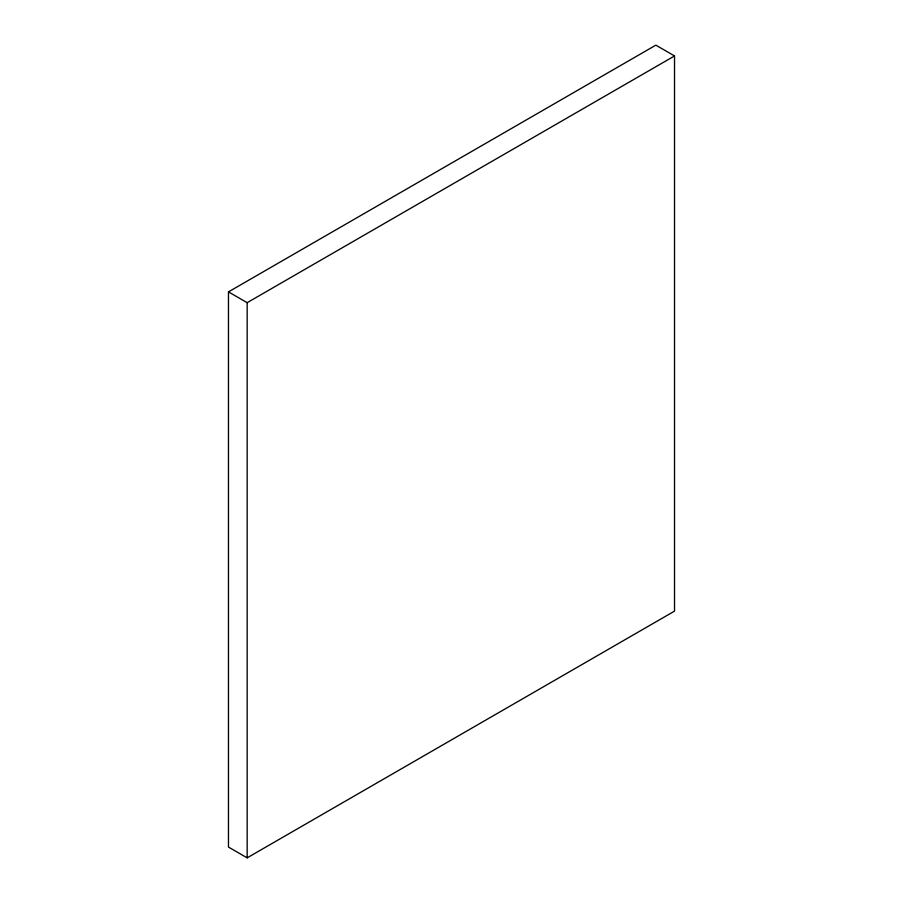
<?xml version="1.0" encoding="UTF-8"?>
<svg xmlns="http://www.w3.org/2000/svg" width="903" height="903" viewBox="0 0 903 903"><rect width="100%" height="100%" fill="white"/><g stroke="black" fill="none" stroke-linecap="round" stroke-linejoin="round"><path stroke-width="1.35" d="M228.47 291.883L655.838 45.15L674.53 55.941L674.53 611.117L247.162 857.85L228.47 847.059L228.47 291.883L247.162 302.686L674.53 55.941M247.162 302.686L247.162 857.85"/></g></svg>
